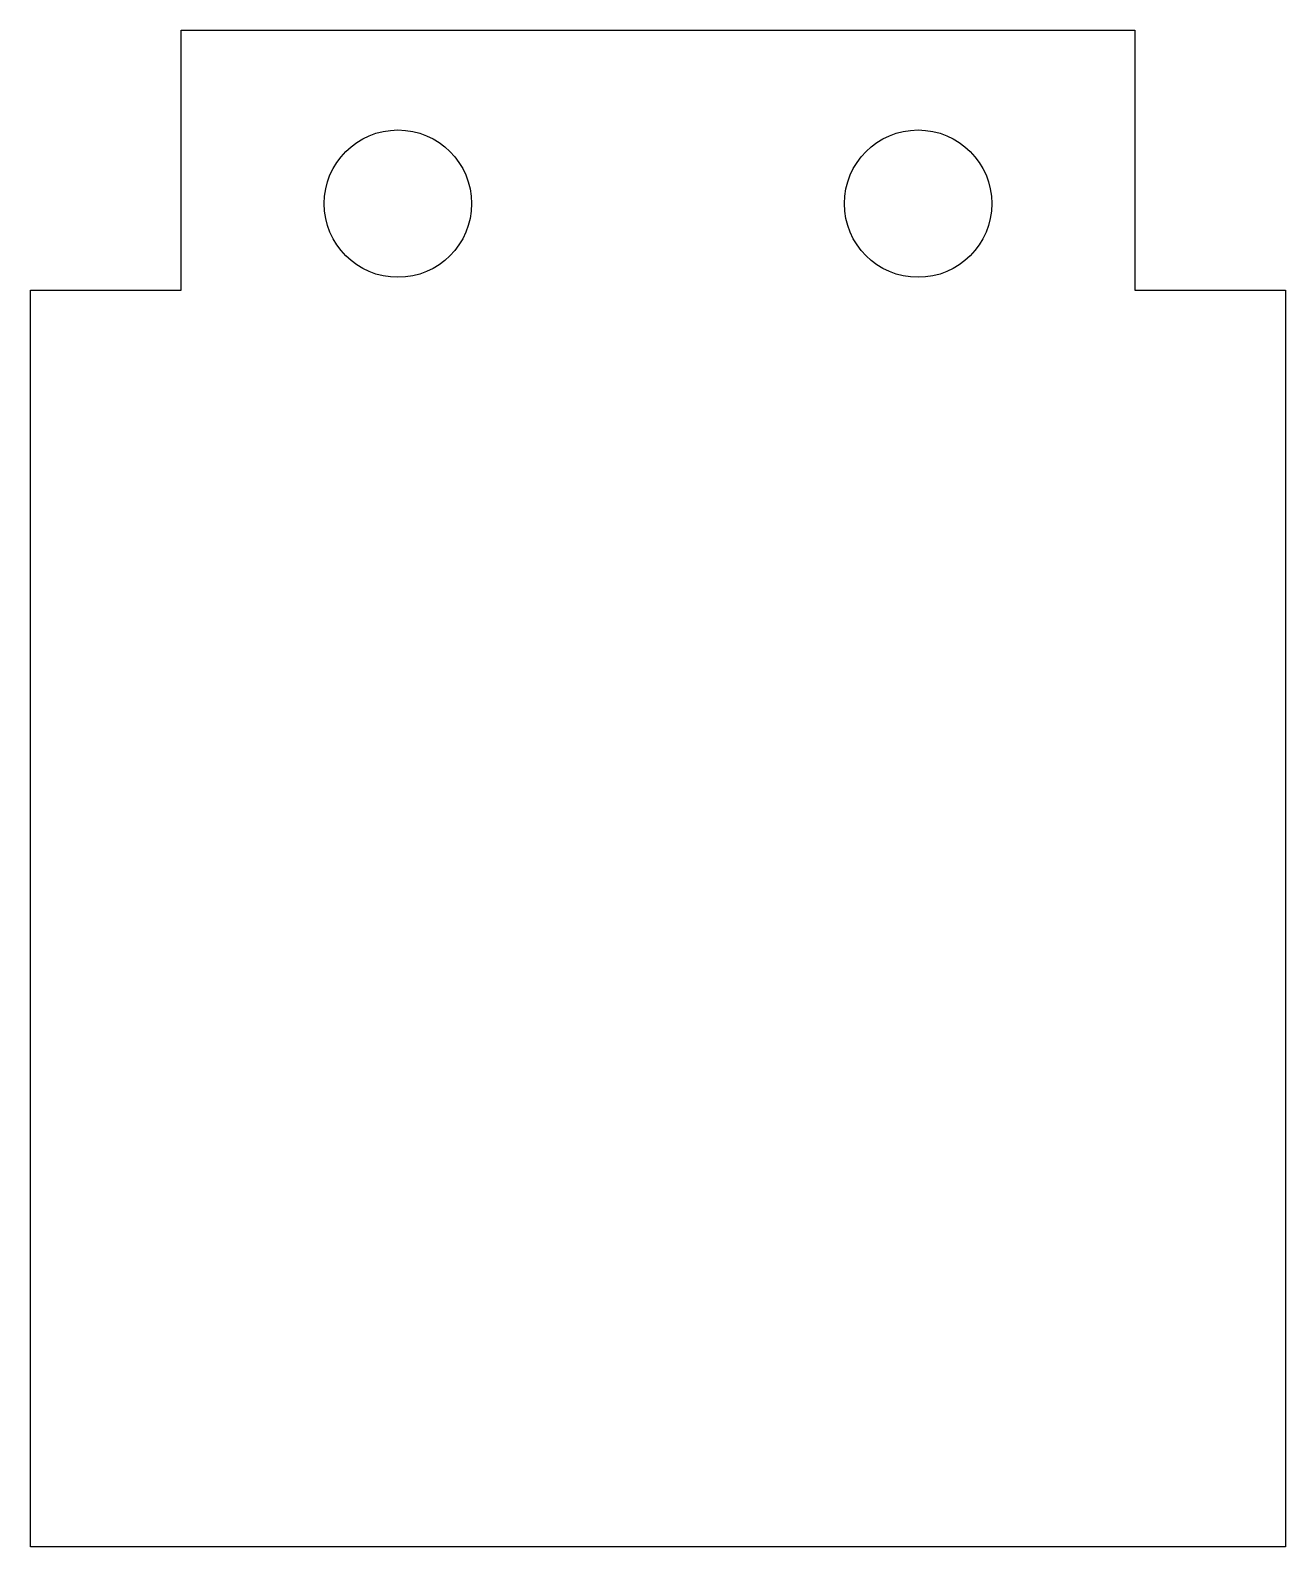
# Model space of a CAD drawing. Header units: millimetres. Extents: x 0 to 29, y 0 to 35.
import ezdxf

# ---------------------------------------------------------------- set-up
doc = ezdxf.new("R2010")
doc.units = ezdxf.units.MM
for name, color, linetype in [('SECTION_Z0p010', 7, 'CONTINUOUS'), ('SECTION_Z2p000', 7, 'CONTINUOUS'), ('SECTION_Z3p990', 7, 'CONTINUOUS')]:
    doc.layers.add(name, color=color, linetype=linetype)

msp = doc.modelspace()

# ---------------------------------------------------------------- linework, layer by layer
at = {"layer": 'SECTION_Z0p010'}
for p, q in [((3.478, 34.9936, 0.01), (25.478, 34.9936, 0.01)), ((3.478, 28.9936, 0.01), (3.478, 34.9936, 0.01)), ((25.478, 34.9936, 0.01), (25.478, 28.9936, 0.01)), ((0, 28.9936, 0.01), (3.478, 28.9936, 0.01)), ((0, 0, 0.01), (0, 28.9936, 0.01)), ((25.478, 28.9936, 0.01), (28.956, 28.9936, 0.01)), ((28.956, 28.9936, 0.01), (28.956, 0, 0.01)), ((28.956, 0, 0.01), (0, 0, 0.01))]:
    msp.add_line(p, q, dxfattribs=at)
for centre in [(8.478, 30.9936, 0.01), (20.478, 30.9936, 0.01)]:
    msp.add_circle(centre, 1.7, dxfattribs=at)
at = {"layer": 'SECTION_Z2p000'}
for p, q in [((3.478, 34.9936, 2), (25.478, 34.9936, 2)), ((3.478, 28.9936, 2), (3.478, 34.9936, 2)), ((25.478, 34.9936, 2), (25.478, 28.9936, 2)), ((0, 28.9936, 2), (3.478, 28.9936, 2)), ((0, 0, 2), (0, 28.9936, 2)), ((25.478, 28.9936, 2), (28.956, 28.9936, 2)), ((28.956, 28.9936, 2), (28.956, 0, 2)), ((28.956, 0, 2), (0, 0, 2))]:
    msp.add_line(p, q, dxfattribs=at)
for centre in [(8.478, 30.9936, 2), (20.478, 30.9936, 2)]:
    msp.add_circle(centre, 1.7, dxfattribs=at)
at = {"layer": 'SECTION_Z3p990'}
for p, q in [((3.478, 34.9936, 3.99), (25.478, 34.9936, 3.99)), ((3.478, 28.9936, 3.99), (3.478, 34.9936, 3.99)), ((25.478, 34.9936, 3.99), (25.478, 28.9936, 3.99)), ((0, 28.9936, 3.99), (3.478, 28.9936, 3.99)), ((0, 0, 3.99), (0, 28.9936, 3.99)), ((25.478, 28.9936, 3.99), (28.956, 28.9936, 3.99)), ((28.956, 28.9936, 3.99), (28.956, 0, 3.99)), ((28.956, 0, 3.99), (0, 0, 3.99))]:
    msp.add_line(p, q, dxfattribs=at)
for centre in [(8.478, 30.9936, 3.99), (20.478, 30.9936, 3.99)]:
    msp.add_circle(centre, 1.7, dxfattribs=at)

doc.saveas('drawing.dxf')
